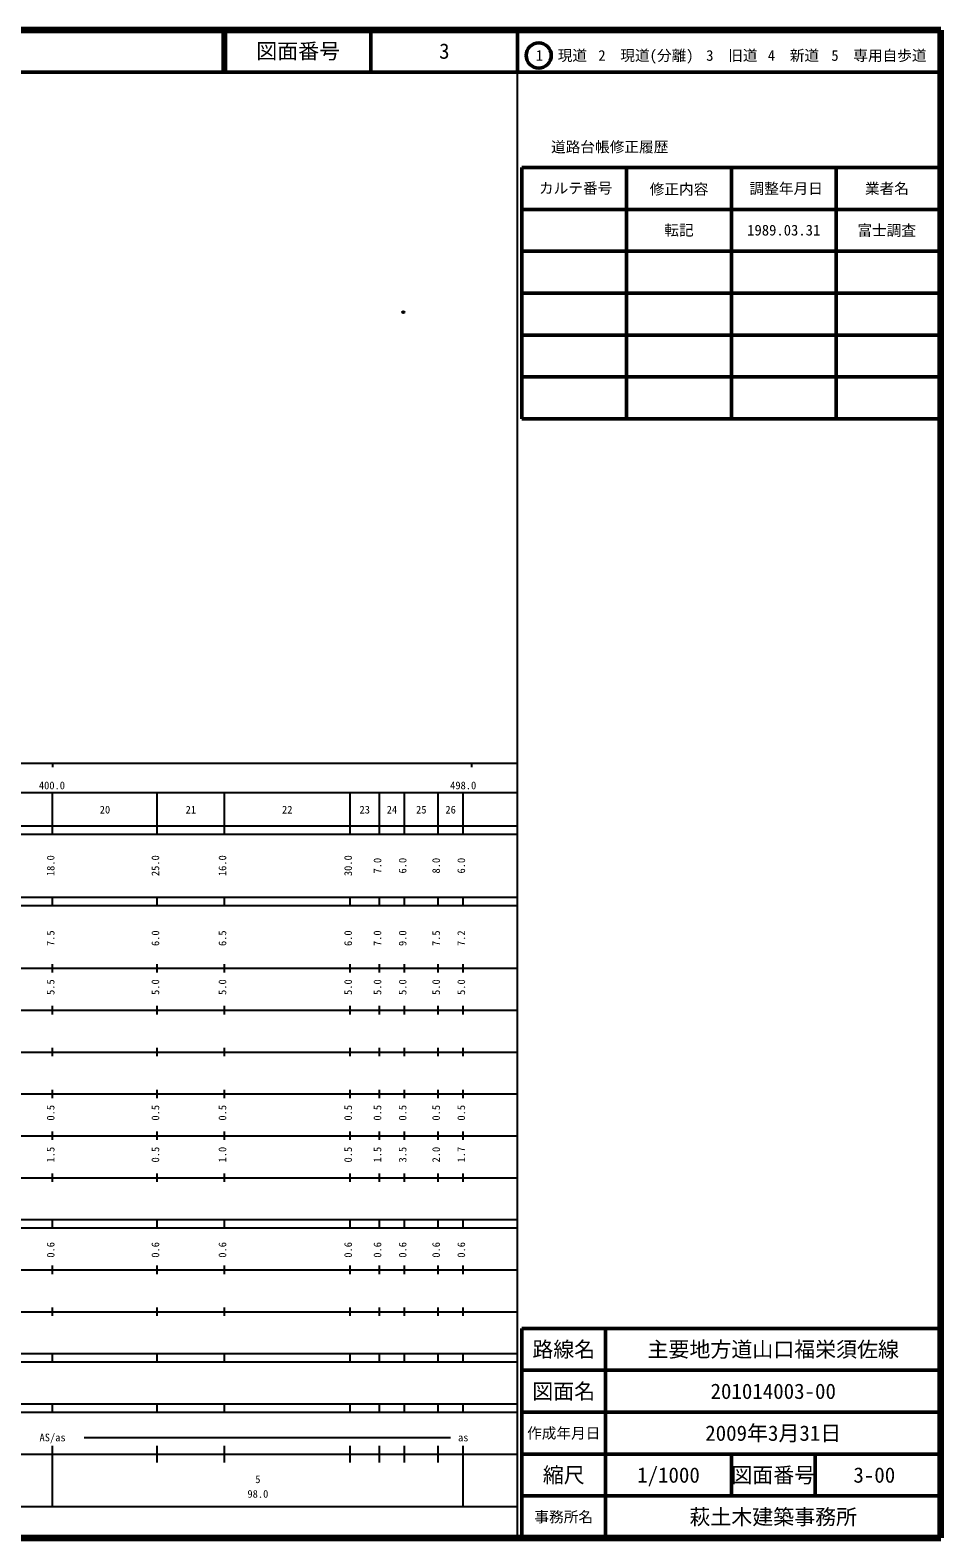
# Model space of a CAD drawing. Units: millimetres on the paper. Extents: x 40 to 680, y 20 to 380.
# Drawn here: x 462.7 to 680, y 20 to 380 of the extents above; entities that cross this region are included whole.
import ezdxf
from ezdxf.enums import TextEntityAlignment as Align

# ---------------------------------------------------------------- set-up
doc = ezdxf.new("R2010")
doc.units = ezdxf.units.MM
doc.header["$PDMODE"] = 32
doc.header["$PDSIZE"] = 0.5
doc.layers.add('M-OTRS', color=6, linetype='Continuous')
doc.layers.add('M-TTL-TXT', color=7, linetype='Continuous')
for name, color, linetype, lineweight in [('M-TTL', 2, 'Continuous', 140), ('M-TTL-BAND', 7, 'Continuous', 25), ('M-TTL-FRAM', 2, 'Continuous', 50), ('M-TTL-LINE', 7, 'Continuous', 50)]:
    doc.layers.add(name, color=color, linetype=linetype, lineweight=lineweight)
doc.styles.add('ＭＳ ゴシック', font='')
doc.styles.get('ＭＳ ゴシック').set_extended_font_data('MS Gothic')

msp = doc.modelspace()

# ---------------------------------------------------------------- linework, layer by layer
at = {"layer": 'M-OTRS'}
msp.add_point((551.712, 312.646), dxfattribs=at)
at = {"layer": 'M-TTL'}
for p, q in [((680, 380), (40, 380)), ((680, 20), (680, 380)), ((40, 20), (680, 20))]:
    msp.add_line(p, q, dxfattribs=at)
at = {"layer": 'M-TTL-BAND'}
for p, q in [((579, 20), (579, 370)), ((40, 205), (579, 205)), ((468, 205), (468, 204)), ((568, 205), (568, 204)), ((68, 198), (579, 198)), ((468, 188), (468, 198)), ((493, 188), (493, 198)), ((509, 188), (509, 198)), ((539, 188), (539, 198)), ((546, 188), (546, 198)), ((552, 188), (552, 198)), ((560, 188), (560, 198)), ((566, 188), (566, 198)), ((40, 190), (579, 190)), ((40, 188), (579, 188)), ((40, 173), (579, 173)), ((468, 171), (468, 173)), ((493, 171), (493, 173)), ((509, 171), (509, 173)), ((539, 171), (539, 173)), ((546, 171), (546, 173)), ((552, 171), (552, 173)), ((560, 171), (560, 173)), ((566, 171), (566, 173)), ((40, 171), (579, 171)), ((40, 156), (579, 156)), ((468, 155), (468, 157)), ((493, 155), (493, 157)), ((509, 155), (509, 157)), ((539, 155), (539, 157)), ((546, 155), (546, 157)), ((552, 155), (552, 157)), ((560, 155), (560, 157)), ((566, 155), (566, 157)), ((46, 146), (579, 146)), ((468, 145), (468, 147)), ((493, 145), (493, 147)), ((509, 145), (509, 147)), ((539, 145), (539, 147)), ((546, 145), (546, 147)), ((552, 145), (552, 147)), ((560, 145), (560, 147)), ((566, 145), (566, 147)), ((468, 135), (468, 137)), ((493, 135), (493, 137)), ((509, 135), (509, 137)), ((539, 135), (539, 137)), ((546, 135), (546, 137)), ((552, 135), (552, 137)), ((560, 135), (560, 137)), ((566, 135), (566, 137)), ((52, 136), (579, 136)), ((46, 126), (579, 126)), ((468, 125), (468, 127)), ((493, 125), (493, 127)), ((509, 125), (509, 127)), ((539, 125), (539, 127)), ((546, 125), (546, 127)), ((552, 125), (552, 127)), ((560, 125), (560, 127)), ((566, 125), (566, 127)), ((52, 116), (579, 116)), ((468, 115), (468, 117)), ((493, 115), (493, 117)), ((509, 115), (509, 117)), ((539, 115), (539, 117)), ((546, 115), (546, 117)), ((552, 115), (552, 117)), ((560, 115), (560, 117)), ((566, 115), (566, 117)), ((46, 106), (579, 106)), ((468, 105), (468, 107)), ((493, 105), (493, 107)), ((509, 105), (509, 107)), ((539, 105), (539, 107)), ((546, 105), (546, 107)), ((552, 105), (552, 107)), ((560, 105), (560, 107)), ((566, 105), (566, 107)), ((40, 96), (579, 96)), ((40, 94), (579, 94)), ((468, 94), (468, 96)), ((493, 94), (493, 96)), ((509, 94), (509, 96)), ((539, 94), (539, 96)), ((546, 94), (546, 96)), ((552, 94), (552, 96)), ((560, 94), (560, 96)), ((566, 94), (566, 96)), ((49, 84), (579, 84)), ((468, 83), (468, 85)), ((493, 83), (493, 85)), ((509, 83), (509, 85)), ((539, 83), (539, 85)), ((546, 83), (546, 85)), ((552, 83), (552, 85)), ((560, 83), (560, 85)), ((566, 83), (566, 85)), ((40, 74), (579, 74)), ((468, 73), (468, 75)), ((493, 73), (493, 75)), ((509, 73), (509, 75)), ((539, 73), (539, 75)), ((546, 73), (546, 75)), ((552, 73), (552, 75)), ((560, 73), (560, 75)), ((566, 73), (566, 75)), ((40, 64), (579, 64)), ((40, 62), (579, 62)), ((468, 62), (468, 64)), ((493, 62), (493, 64)), ((509, 62), (509, 64)), ((539, 62), (539, 64)), ((546, 62), (546, 64)), ((552, 62), (552, 64)), ((560, 62), (560, 64)), ((566, 62), (566, 64)), ((40, 52), (579, 52)), ((468, 50), (468, 52)), ((493, 50), (493, 52)), ((509, 50), (509, 52)), ((539, 50), (539, 52)), ((546, 50), (546, 52)), ((552, 50), (552, 52)), ((560, 50), (560, 52)), ((566, 50), (566, 52)), ((40, 50), (579, 50)), ((475.5, 44), (563, 44)), ((40, 40), (579, 40)), ((468, 27.5), (468, 42)), ((493, 38), (493, 42)), ((509, 38), (509, 42)), ((539, 38), (539, 42)), ((546, 38), (546, 42)), ((552, 38), (552, 42)), ((560, 38), (560, 42)), ((566, 27.5), (566, 42)), ((68, 27.5), (579, 27.5))]:
    msp.add_line(p, q, dxfattribs=at)
at = {"layer": 'M-TTL-FRAM'}
for p, q in [((580, 347.197), (580, 287.197)), ((580, 347.197), (680, 347.197)), ((580, 287.197), (680, 287.197)), ((680, 70), (580, 70)), ((580, 70), (580, 20))]:
    msp.add_line(p, q, dxfattribs=at)
at = {"layer": 'M-TTL-LINE'}
for p, q in [((508.747, 380), (508.747, 370)), ((509.247, 380), (509.247, 370)), ((543.997, 380), (543.997, 370)), ((579, 380), (579, 370)), ((40, 370), (680, 370)), ((605, 347.197), (605, 287.197)), ((630, 347.197), (630, 287.197)), ((655, 347.197), (655, 287.197)), ((580, 337.197), (680, 337.197)), ((580, 327.197), (680, 327.197)), ((580, 317.197), (680, 317.197)), ((580, 307.197), (680, 307.197)), ((580, 297.197), (680, 297.197)), ((600, 70), (600, 20)), ((680, 60), (580, 60)), ((680, 50), (580, 50)), ((680, 40), (580, 40)), ((630, 40), (630, 30)), ((650, 40), (650, 30)), ((680, 30), (580, 30))]:
    msp.add_line(p, q, dxfattribs=at)
msp.add_circle((584.031, 373.958), 3, dxfattribs=at)

# ---------------------------------------------------------------- texts
at = {"layer": 'M-TTL-BAND', "style": 'ＭＳ ゴシック'}
for s, p in [('400.0', (467.844, 198.195)), ('498.0', (566, 198.195)), ('20', (480.5, 192.405)), ('21', (501, 192.405)), ('22', (524, 192.405)), ('23', (542.5, 192.405)), ('24', (549, 192.405)), ('25', (556, 192.405)), ('26', (563, 192.405)), ('AS/as', (468, 42.5)), ('as', (566, 42.5)), ('5', (517, 32.523)), ('98.0', (517, 29.033))]:
    msp.add_text(s, height=1.833, dxfattribs=at).set_placement(p, align=Align.BOTTOM_CENTER)
for s, p in [('18.0', (469, 180.5)), ('25.0', (494, 180.5)), ('16.0', (510, 180.5)), ('30.0', (540, 180.5)), ('7.0', (547, 180.5)), ('6.0', (553, 180.5)), ('8.0', (561, 180.5)), ('6.0', (567, 180.5)), ('7.5', (469, 163.174)), ('6.0', (494, 163.174)), ('6.5', (510, 163.174)), ('6.0', (540, 163.174)), ('7.0', (547, 163.174)), ('9.0', (553, 163.174)), ('7.5', (561, 163.174)), ('7.2', (567, 163.174)), ('5.5', (469, 151.5)), ('5.0', (494, 151.5)), ('5.0', (510, 151.5)), ('5.0', (540, 151.5)), ('5.0', (547, 151.5)), ('5.0', (553, 151.5)), ('5.0', (561, 151.5)), ('5.0', (567, 151.5)), ('0.5', (469, 121.5)), ('0.5', (494, 121.5)), ('0.5', (510, 121.5)), ('0.5', (540, 121.5)), ('0.5', (547, 121.5)), ('0.5', (553, 121.5)), ('0.5', (561, 121.5)), ('0.5', (567, 121.5)), ('1.5', (469, 111.5)), ('0.5', (494, 111.5)), ('1.0', (510, 111.5)), ('0.5', (540, 111.5)), ('1.5', (547, 111.5)), ('3.5', (553, 111.5)), ('2.0', (561, 111.5)), ('1.7', (567, 111.5)), ('0.6', (469, 88.764)), ('0.6', (494, 88.764)), ('0.6', (510, 88.764)), ('0.6', (540, 88.764)), ('0.6', (547, 88.764)), ('0.6', (553, 88.764)), ('0.6', (561, 88.764)), ('0.6', (567, 88.764))]:
    msp.add_text(s, height=1.833, rotation=90, dxfattribs=at).set_placement(p, align=Align.BOTTOM_CENTER)
at = {"layer": 'M-TTL-TXT', "style": 'ＭＳ ゴシック'}
for s, height, p in [('図面番号', 3.666, (526.622, 375)), ('3', 3.666, (561.497, 375)), ('1\u3000現道', 2.566, (589.448, 373.958)), ('2\u3000現道(分離)', 2.566, (609.619, 373.958)), ('3\u3000旧道', 2.566, (630.121, 373.958)), ('4\u3000新道', 2.566, (644.824, 373.958)), ('5\u3000専用自歩道', 2.566, (665.228, 373.958)), ('道路台帳修正履歴', 2.566, (600.968, 352.113)), ('カルテ番号', 2.566, (592.839, 342.277)), ('修正内容', 2.566, (617.509, 342.023)), ('調整年月日', 2.566, (643.089, 342.197)), ('業者名', 2.566, (667.134, 342.197)), ('転記', 2.566, (617.5, 332.245)), ('1989.03.31', 2.566, (642.5, 332.245)), ('富士調査', 2.566, (667.077, 332.189)), ('路線名', 3.666, (590, 65)), ('路線名', 3.666, (590, 65)), ('主要地方道山口福栄須佐線', 3.666, (640, 65)), ('図面名', 3.666, (590, 55)), ('図面名', 3.666, (590, 55)), ('201014003-00', 3.666, (640, 55)), ('2009年3月31日', 3.666, (640, 45)), ('作成年月日', 2.566, (590, 45)), ('作成年月日', 2.566, (590, 45)), ('縮尺', 3.666, (590, 35)), ('縮尺', 3.666, (590, 35)), ('1/1000', 3.666, (615, 35)), ('図面番号', 3.666, (640, 35)), ('図面番号', 3.666, (640, 35)), ('3-00', 3.666, (664.125, 35)), ('事務所名', 2.566, (590, 25)), ('事務所名', 2.566, (590, 25)), ('萩土木建築事務所', 3.666, (640, 25))]:
    msp.add_text(s, height=height, dxfattribs=at).set_placement(p, align=Align.MIDDLE_CENTER)

doc.saveas('drawing.dxf')
